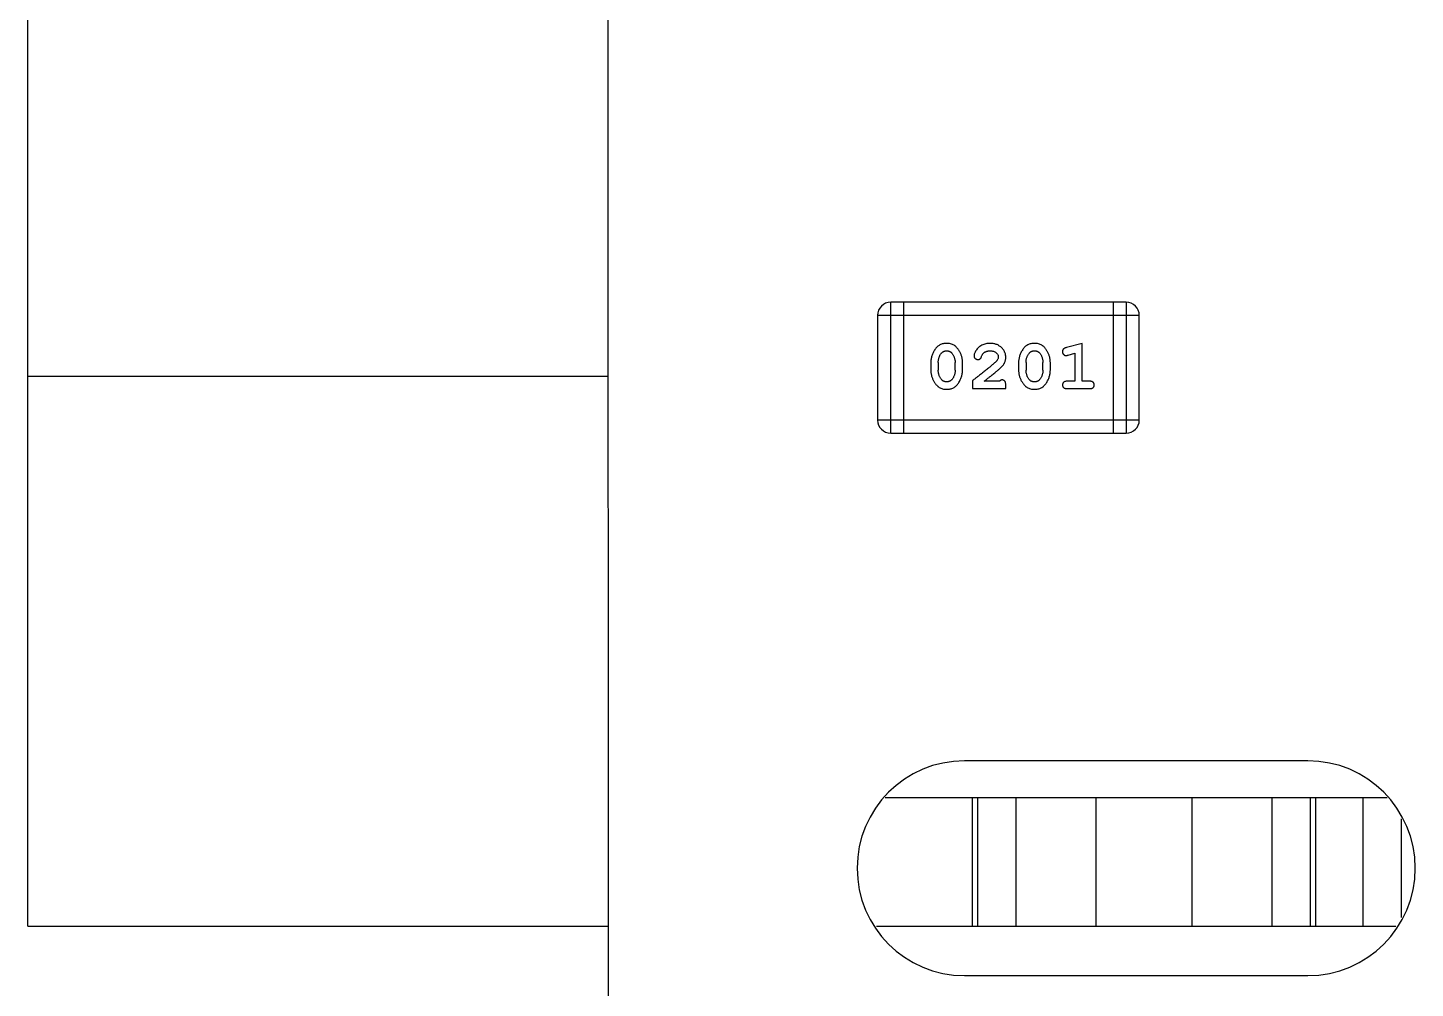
# Model space of a CAD drawing. Header units: millimetres. Extents: x 563 to 681, y 173 to 284.
# Drawn here: x 609.051 to 612.283, y 179.301 to 181.537 of the extents above; entities that cross this region are included whole.
import ezdxf

# ---------------------------------------------------------------- set-up
doc = ezdxf.new("R2010")
doc.units = ezdxf.units.MM
doc.header["$LTSCALE"] = 30.734
doc.layers.get('0').update_dxf_attribs({"linetype": 'CONTINUOUS'})

msp = doc.modelspace()

# ---------------------------------------------------------------- linework, layer by layer
at = {"linetype": 'Continuous'}
for p, q in [((610.3968, 193.4054), (610.4055, 174.4054)), ((609.0512, 179.4453), (609.0512, 188.3853)), ((611.0612, 180.5931), (611.0612, 180.8979)), ((611.6098, 180.8979), (611.0612, 180.8979)), ((611.0917, 180.5931), (611.0917, 180.8979)), ((611.5794, 180.8979), (611.5794, 180.5931)), ((611.6098, 180.8979), (611.6098, 180.5931)), ((611.0307, 180.8674), (611.0307, 180.6236)), ((611.0307, 180.8674), (611.6403, 180.8674)), ((611.6403, 180.6236), (611.6403, 180.8674)), ((611.507, 180.8021), (611.4704, 180.7923)), ((611.507, 180.7141), (611.507, 180.8021)), ((611.1546, 180.7575), (611.1546, 180.7398)), ((611.1719, 180.7573), (611.1719, 180.7401)), ((611.2112, 180.7401), (611.2112, 180.7573)), ((611.2285, 180.7398), (611.2285, 180.7575)), ((611.3591, 180.7575), (611.3591, 180.7398)), ((611.3764, 180.7573), (611.3764, 180.7401)), ((611.4158, 180.7401), (611.4158, 180.7573)), ((611.4331, 180.7398), (611.4331, 180.7575)), ((611.4747, 180.7749), (611.4897, 180.779)), ((611.4897, 180.779), (611.4897, 180.7141)), ((610.4026, 180.7253), (609.0512, 180.7253)), ((611.2521, 180.7156), (611.2521, 180.6967)), ((611.2521, 180.6967), (611.3292, 180.6967)), ((611.3151, 180.7141), (611.2789, 180.7141)), ((611.3292, 180.6967), (611.3292, 180.7046)), ((611.4897, 180.7141), (611.4724, 180.7141)), ((611.4724, 180.6967), (611.5243, 180.6967)), ((611.5243, 180.7141), (611.507, 180.7141)), ((611.6403, 180.6236), (611.0307, 180.6236)), ((611.0612, 180.5931), (611.6098, 180.5931)), ((612.033, 179.8304), (611.233, 179.8304)), ((611.048, 179.7453), (612.2177, 179.7453)), ((611.2512, 179.7453), (611.2512, 179.4453)), ((611.264, 179.4453), (611.264, 179.7453)), ((611.3526, 179.7453), (611.3526, 179.4453)), ((611.5398, 179.4453), (611.5398, 179.7453)), ((611.7626, 179.7453), (611.7626, 179.4453)), ((611.9499, 179.4453), (611.9499, 179.7453)), ((612.0385, 179.7453), (612.0385, 179.4453)), ((612.0512, 179.4453), (612.0512, 179.7453)), ((612.1612, 179.7453), (612.1612, 179.4453)), ((612.2512, 179.4659), (612.2512, 179.6953)), ((609.0512, 179.4453), (610.4032, 179.4453)), ((611.0282, 179.4453), (612.2377, 179.4453)), ((611.233, 179.3304), (612.033, 179.3304))]:
    msp.add_line(p, q, dxfattribs=at)
for centre, radius, start, end in [((611.0612, 180.8674), 0.0305, 90, 180), ((611.6098, 180.8674), 0.0305, 0, 90), ((611.0612, 180.6236), 0.0305, 180, 270), ((611.6098, 180.6236), 0.0305, 270, 0), ((611.233, 179.5804), 0.25, 90, 270), ((612.033, 179.5804), 0.25, 270, 90)]:
    msp.add_arc(centre, radius, start, end, dxfattribs=at)
for points, knots in [([(611.1914, 180.8021), (611.19, 180.8021), (611.1872, 180.802), (611.1831, 180.8013), (611.1792, 180.8002), (611.1757, 180.7986), (611.1724, 180.7965), (611.1693, 180.794), (611.1665, 180.7911), (611.1641, 180.7877), (611.1619, 180.7841), (611.1599, 180.7804), (611.1583, 180.7767), (611.157, 180.7729), (611.1559, 180.7691), (611.1552, 180.7653), (611.1547, 180.7614), (611.1546, 180.7588), (611.1546, 180.7575)], [0, 0, 0, 0, 0.06692, 0.130834, 0.19258, 0.252759, 0.312631, 0.373411, 0.436359, 0.501894, 0.568244, 0.632472, 0.69556, 0.757163, 0.818592, 0.878885, 0.939235, 1, 1, 1, 1]), ([(611.1792, 180.779), (611.1796, 180.7795), (611.1804, 180.7804), (611.1817, 180.7816), (611.1831, 180.7826), (611.1846, 180.7834), (611.1862, 180.7841), (611.1879, 180.7845), (611.1897, 180.7848), (611.1909, 180.7848), (611.1915, 180.7848)], [0, 0, 0, 0, 0.13042, 0.256046, 0.378133, 0.498725, 0.620452, 0.742761, 0.869406, 1, 1, 1, 1]), ([(611.2285, 180.7575), (611.2285, 180.7586), (611.2285, 180.7608), (611.2282, 180.7639), (611.2277, 180.7671), (611.227, 180.7702), (611.2261, 180.7732), (611.225, 180.7762), (611.2237, 180.7792), (611.2222, 180.7821), (611.2206, 180.7848), (611.2189, 180.7874), (611.2173, 180.7897), (611.2156, 180.7918), (611.2139, 180.7937), (611.2122, 180.7953), (611.2105, 180.7967), (611.2081, 180.7983), (611.2049, 180.7999), (611.2007, 180.8012), (611.1962, 180.802), (611.193, 180.8021), (611.1914, 180.8021)], [0, 0, 0, 0, 0.049855, 0.099516, 0.148482, 0.19758, 0.246804, 0.296268, 0.346517, 0.397047, 0.446826, 0.49336, 0.537801, 0.579207, 0.617974, 0.654833, 0.689171, 0.722088, 0.786392, 0.853518, 0.924186, 1, 1, 1, 1]), ([(611.1915, 180.7848), (611.1922, 180.7848), (611.1934, 180.7848), (611.1952, 180.7846), (611.1969, 180.7841), (611.1985, 180.7835), (611.2, 180.7828), (611.2013, 180.7819), (611.2026, 180.7808), (611.2033, 180.78), (611.2037, 180.7796)], [0, 0, 0, 0, 0.138115, 0.270177, 0.397547, 0.520057, 0.63869, 0.757499, 0.878226, 1, 1, 1, 1]), ([(611.2926, 180.8021), (611.2909, 180.8021), (611.2875, 180.802), (611.2826, 180.8011), (611.2778, 180.7997), (611.2733, 180.7977), (611.2692, 180.7953), (611.2655, 180.7924), (611.2624, 180.7892), (611.2599, 180.7856), (611.2579, 180.782), (611.2564, 180.7787), (611.2555, 180.7757), (611.2554, 180.7737), (611.2553, 180.7728)], [0, 0, 0, 0, 0.098286, 0.193983, 0.289056, 0.384352, 0.477435, 0.566197, 0.652355, 0.737986, 0.818188, 0.887401, 0.94802, 1, 1, 1, 1]), ([(611.2776, 180.7795), (611.2781, 180.7799), (611.2791, 180.7807), (611.2807, 180.7819), (611.2824, 180.7828), (611.2842, 180.7835), (611.2862, 180.7841), (611.2882, 180.7845), (611.2903, 180.7848), (611.2917, 180.7848), (611.2924, 180.7848)], [0, 0, 0, 0, 0.121873, 0.243139, 0.363336, 0.485133, 0.607572, 0.734701, 0.864814, 1, 1, 1, 1]), ([(611.2924, 180.7848), (611.2938, 180.7848), (611.2965, 180.7847), (611.3003, 180.7839), (611.3037, 180.7825), (611.3066, 180.7806), (611.3089, 180.7783), (611.3107, 180.7758), (611.3117, 180.7731), (611.3119, 180.7713), (611.3119, 180.7703)], [0, 0, 0, 0, 0.156344, 0.299348, 0.4327, 0.561, 0.682299, 0.791883, 0.89611, 1, 1, 1, 1]), ([(611.3292, 180.7694), (611.3292, 180.7705), (611.3291, 180.7727), (611.3287, 180.7759), (611.3278, 180.779), (611.3267, 180.782), (611.3252, 180.7849), (611.3235, 180.7876), (611.3214, 180.7902), (611.319, 180.7926), (611.3163, 180.7948), (611.3135, 180.7968), (611.3104, 180.7985), (611.3072, 180.7998), (611.3038, 180.8008), (611.3002, 180.8016), (611.2964, 180.8021), (611.2939, 180.8021), (611.2926, 180.8021)], [0, 0, 0, 0, 0.060981, 0.120256, 0.178148, 0.236115, 0.293993, 0.352864, 0.413358, 0.476056, 0.539296, 0.602396, 0.665116, 0.728325, 0.792919, 0.859317, 0.928302, 1, 1, 1, 1]), ([(611.3959, 180.8021), (611.3945, 180.8021), (611.3917, 180.802), (611.3876, 180.8013), (611.3838, 180.8002), (611.3802, 180.7986), (611.3769, 180.7965), (611.3738, 180.794), (611.371, 180.7911), (611.3686, 180.7877), (611.3664, 180.7841), (611.3645, 180.7804), (611.3628, 180.7767), (611.3615, 180.7729), (611.3604, 180.7691), (611.3597, 180.7653), (611.3592, 180.7614), (611.3591, 180.7588), (611.3591, 180.7575)], [0, 0, 0, 0, 0.06692, 0.130834, 0.19258, 0.252759, 0.312631, 0.373411, 0.436359, 0.501894, 0.568244, 0.632472, 0.69556, 0.757163, 0.818592, 0.878885, 0.939235, 1, 1, 1, 1]), ([(611.3837, 180.779), (611.3841, 180.7795), (611.3849, 180.7804), (611.3862, 180.7816), (611.3876, 180.7826), (611.3891, 180.7834), (611.3907, 180.7841), (611.3924, 180.7845), (611.3942, 180.7848), (611.3954, 180.7848), (611.396, 180.7848)], [0, 0, 0, 0, 0.13042, 0.256046, 0.378133, 0.498725, 0.620452, 0.742761, 0.869406, 1, 1, 1, 1]), ([(611.4331, 180.7575), (611.433, 180.7586), (611.433, 180.7608), (611.4327, 180.7639), (611.4322, 180.7671), (611.4315, 180.7702), (611.4306, 180.7732), (611.4295, 180.7762), (611.4282, 180.7792), (611.4267, 180.7821), (611.4251, 180.7848), (611.4234, 180.7874), (611.4218, 180.7897), (611.4201, 180.7918), (611.4184, 180.7937), (611.4167, 180.7953), (611.415, 180.7967), (611.4126, 180.7983), (611.4094, 180.7999), (611.4053, 180.8012), (611.4007, 180.802), (611.3976, 180.8021), (611.3959, 180.8021)], [0, 0, 0, 0, 0.049855, 0.099516, 0.148482, 0.19758, 0.246804, 0.296268, 0.346517, 0.397047, 0.446826, 0.49336, 0.537801, 0.579207, 0.617974, 0.654833, 0.689171, 0.722088, 0.786392, 0.853518, 0.924186, 1, 1, 1, 1]), ([(611.396, 180.7848), (611.3967, 180.7848), (611.3979, 180.7848), (611.3997, 180.7846), (611.4014, 180.7841), (611.403, 180.7835), (611.4045, 180.7828), (611.4058, 180.7819), (611.4071, 180.7808), (611.4078, 180.78), (611.4082, 180.7796)], [0, 0, 0, 0, 0.138115, 0.270177, 0.397547, 0.520057, 0.63869, 0.757499, 0.878226, 1, 1, 1, 1]), ([(611.4704, 180.7923), (611.4696, 180.792), (611.468, 180.7915), (611.4659, 180.7907), (611.4643, 180.7898), (611.4631, 180.7888), (611.4623, 180.7876), (611.4618, 180.7862), (611.4614, 180.7847), (611.4614, 180.7837), (611.4614, 180.7831)], [0, 0, 0, 0, 0.187321, 0.344927, 0.475328, 0.579604, 0.674244, 0.773631, 0.882025, 1, 1, 1, 1]), ([(611.4614, 180.7831), (611.4614, 180.7825), (611.4615, 180.7813), (611.4619, 180.7795), (611.4626, 180.7779), (611.4637, 180.7765), (611.4649, 180.7753), (611.4662, 180.7744), (611.4677, 180.7739), (611.4687, 180.7739), (611.4693, 180.7738)], [0, 0, 0, 0, 0.138815, 0.27042, 0.39836, 0.52875, 0.654955, 0.771147, 0.884581, 1, 1, 1, 1]), ([(611.1719, 180.7573), (611.1719, 180.7583), (611.172, 180.7604), (611.1723, 180.7635), (611.1729, 180.7664), (611.1737, 180.7692), (611.1747, 180.7719), (611.176, 180.7744), (611.1774, 180.7768), (611.1786, 180.7783), (611.1792, 180.779)], [0, 0, 0, 0, 0.135446, 0.266257, 0.393419, 0.517936, 0.639137, 0.758785, 0.879345, 1, 1, 1, 1]), ([(611.2037, 180.7796), (611.2043, 180.7788), (611.2055, 180.7772), (611.207, 180.7746), (611.2083, 180.772), (611.2094, 180.7692), (611.2102, 180.7664), (611.2108, 180.7634), (611.2112, 180.7604), (611.2112, 180.7583), (611.2112, 180.7573)], [0, 0, 0, 0, 0.125331, 0.248948, 0.371201, 0.494032, 0.616811, 0.742104, 0.868849, 1, 1, 1, 1]), ([(611.3072, 180.7606), (611.3067, 180.7602), (611.3058, 180.7592), (611.3042, 180.7576), (611.3023, 180.7559), (611.3001, 180.754), (611.2976, 180.7518), (611.2949, 180.7495), (611.2919, 180.747), (611.2886, 180.7443), (611.285, 180.7414), (611.2811, 180.7383), (611.277, 180.735), (611.2726, 180.7315), (611.2679, 180.7278), (611.2629, 180.7239), (611.2576, 180.7198), (611.254, 180.717), (611.2521, 180.7156)], [0, 0, 0, 0, 0.026647, 0.057942, 0.094152, 0.134806, 0.180631, 0.231142, 0.286385, 0.346321, 0.411439, 0.481035, 0.555329, 0.634592, 0.718826, 0.807759, 0.901393, 1, 1, 1, 1]), ([(611.2553, 180.7728), (611.2553, 180.7723), (611.2554, 180.7712), (611.2559, 180.7696), (611.2567, 180.7682), (611.2579, 180.7669), (611.2592, 180.7658), (611.2607, 180.765), (611.2624, 180.7645), (611.2635, 180.7644), (611.2641, 180.7644)], [0, 0, 0, 0, 0.120856, 0.239483, 0.360995, 0.490166, 0.620982, 0.746416, 0.870253, 1, 1, 1, 1]), ([(611.2641, 180.7644), (611.2646, 180.7644), (611.2656, 180.7645), (611.2669, 180.7647), (611.2682, 180.7652), (611.2693, 180.7659), (611.2703, 180.7668), (611.2712, 180.7679), (611.272, 180.7694), (611.2724, 180.7704), (611.2726, 180.771)], [0, 0, 0, 0, 0.127347, 0.246131, 0.359406, 0.470543, 0.586092, 0.711469, 0.847022, 1, 1, 1, 1]), ([(611.2726, 180.771), (611.2729, 180.7719), (611.2735, 180.7736), (611.2747, 180.7758), (611.276, 180.7779), (611.277, 180.7789), (611.2776, 180.7795)], [0, 0, 0, 0, 0.285518, 0.544185, 0.781367, 1, 1, 1, 1]), ([(611.3119, 180.7703), (611.3119, 180.7695), (611.3117, 180.7679), (611.3108, 180.7655), (611.3092, 180.763), (611.3079, 180.7614), (611.3072, 180.7606)], [0, 0, 0, 0, 0.212836, 0.442809, 0.70317, 1, 1, 1, 1]), ([(611.3125, 180.7411), (611.3133, 180.7419), (611.315, 180.7433), (611.3174, 180.7456), (611.3195, 180.7477), (611.3214, 180.7497), (611.323, 180.7515), (611.3244, 180.7533), (611.3255, 180.7549), (611.3266, 180.757), (611.3277, 180.7596), (611.3286, 180.7627), (611.3291, 180.766), (611.3292, 180.7682), (611.3292, 180.7694)], [0, 0, 0, 0, 0.103002, 0.197728, 0.285279, 0.365235, 0.437224, 0.502446, 0.560545, 0.611446, 0.707576, 0.80349, 0.900532, 1, 1, 1, 1]), ([(611.3764, 180.7573), (611.3765, 180.7583), (611.3765, 180.7604), (611.3768, 180.7635), (611.3774, 180.7664), (611.3782, 180.7692), (611.3792, 180.7719), (611.3805, 180.7744), (611.3819, 180.7768), (611.3831, 180.7783), (611.3837, 180.779)], [0, 0, 0, 0, 0.135446, 0.266257, 0.393419, 0.517936, 0.639137, 0.758785, 0.879345, 1, 1, 1, 1]), ([(611.4082, 180.7796), (611.4088, 180.7788), (611.41, 180.7772), (611.4115, 180.7746), (611.4129, 180.772), (611.4139, 180.7692), (611.4147, 180.7664), (611.4153, 180.7634), (611.4157, 180.7604), (611.4157, 180.7583), (611.4158, 180.7573)], [0, 0, 0, 0, 0.125331, 0.248948, 0.371201, 0.494032, 0.616811, 0.742104, 0.868849, 1, 1, 1, 1]), ([(611.4693, 180.7738), (611.4696, 180.7739), (611.4704, 180.7739), (611.4716, 180.7741), (611.4731, 180.7744), (611.4741, 180.7747), (611.4747, 180.7749)], [0, 0, 0, 0, 0.183151, 0.413144, 0.682305, 1, 1, 1, 1]), ([(611.1546, 180.7398), (611.1546, 180.7387), (611.1547, 180.7366), (611.155, 180.7334), (611.1555, 180.7303), (611.1562, 180.7272), (611.157, 180.7241), (611.1582, 180.7212), (611.1594, 180.7182), (611.1609, 180.7153), (611.1625, 180.7126), (611.1641, 180.71), (611.1657, 180.7077), (611.1674, 180.7056), (611.1691, 180.7038), (611.1708, 180.7021), (611.1725, 180.7007), (611.1749, 180.6991), (611.1781, 180.6975), (611.1823, 180.6961), (611.1868, 180.6953), (611.19, 180.6952), (611.1917, 180.6952)], [0, 0, 0, 0, 0.049886, 0.09882, 0.148132, 0.19689, 0.246038, 0.295176, 0.345305, 0.395692, 0.445312, 0.491875, 0.535813, 0.577009, 0.616081, 0.652689, 0.687585, 0.720206, 0.785062, 0.85223, 0.923759, 1, 1, 1, 1]), ([(611.1796, 180.7178), (611.1789, 180.7186), (611.1777, 180.7201), (611.1762, 180.7227), (611.1748, 180.7253), (611.1738, 180.7281), (611.173, 180.7309), (611.1723, 180.7339), (611.172, 180.7369), (611.1719, 180.739), (611.1719, 180.7401)], [0, 0, 0, 0, 0.124927, 0.248361, 0.370889, 0.492583, 0.61616, 0.741472, 0.869044, 1, 1, 1, 1]), ([(611.1917, 180.6952), (611.1931, 180.6952), (611.1959, 180.6953), (611.2, 180.696), (611.2038, 180.6971), (611.2074, 180.6987), (611.2107, 180.7007), (611.2138, 180.7033), (611.2166, 180.7062), (611.219, 180.7096), (611.2212, 180.7132), (611.2232, 180.7169), (611.2248, 180.7206), (611.2262, 180.7243), (611.2272, 180.7281), (611.228, 180.732), (611.2285, 180.7359), (611.2285, 180.7385), (611.2285, 180.7398)], [0, 0, 0, 0, 0.067217, 0.131051, 0.19272, 0.252824, 0.312745, 0.373449, 0.436041, 0.501494, 0.567761, 0.632087, 0.695096, 0.757109, 0.817993, 0.878657, 0.939311, 1, 1, 1, 1]), ([(611.204, 180.7183), (611.2036, 180.7178), (611.2028, 180.7169), (611.2015, 180.7157), (611.2, 180.7147), (611.1985, 180.7139), (611.197, 180.7133), (611.1953, 180.7128), (611.1935, 180.7125), (611.1923, 180.7125), (611.1917, 180.7125)], [0, 0, 0, 0, 0.129853, 0.25607, 0.380154, 0.49978, 0.62208, 0.743277, 0.868791, 1, 1, 1, 1]), ([(611.2112, 180.7401), (611.2112, 180.739), (611.2112, 180.7369), (611.2108, 180.7339), (611.2103, 180.7309), (611.2095, 180.7281), (611.2085, 180.7255), (611.2072, 180.7229), (611.2057, 180.7205), (611.2046, 180.719), (611.204, 180.7183)], [0, 0, 0, 0, 0.135449, 0.266263, 0.393429, 0.516942, 0.639128, 0.758779, 0.879341, 1, 1, 1, 1]), ([(611.2789, 180.7141), (611.2809, 180.7156), (611.2847, 180.7186), (611.2902, 180.7229), (611.2952, 180.7268), (611.2996, 180.7304), (611.3036, 180.7336), (611.307, 180.7364), (611.3099, 180.7389), (611.3117, 180.7404), (611.3125, 180.7411)], [0, 0, 0, 0, 0.176662, 0.337826, 0.484741, 0.617764, 0.73494, 0.837793, 0.926412, 1, 1, 1, 1]), ([(611.3591, 180.7398), (611.3591, 180.7387), (611.3592, 180.7366), (611.3595, 180.7334), (611.36, 180.7303), (611.3607, 180.7272), (611.3615, 180.7241), (611.3627, 180.7212), (611.3639, 180.7182), (611.3654, 180.7153), (611.367, 180.7126), (611.3686, 180.71), (611.3703, 180.7077), (611.3719, 180.7056), (611.3736, 180.7038), (611.3753, 180.7021), (611.377, 180.7007), (611.3794, 180.6991), (611.3826, 180.6975), (611.3868, 180.6961), (611.3913, 180.6953), (611.3945, 180.6952), (611.3962, 180.6952)], [0, 0, 0, 0, 0.049886, 0.09882, 0.148132, 0.19689, 0.246038, 0.295176, 0.345305, 0.395692, 0.445312, 0.491875, 0.535813, 0.577009, 0.616081, 0.652689, 0.687585, 0.720206, 0.785062, 0.85223, 0.923759, 1, 1, 1, 1]), ([(611.3841, 180.7178), (611.3835, 180.7186), (611.3822, 180.7201), (611.3807, 180.7227), (611.3794, 180.7253), (611.3783, 180.7281), (611.3775, 180.7309), (611.3768, 180.7339), (611.3765, 180.7369), (611.3765, 180.739), (611.3764, 180.7401)], [0, 0, 0, 0, 0.124927, 0.248361, 0.370889, 0.492583, 0.61616, 0.741472, 0.869044, 1, 1, 1, 1]), ([(611.3962, 180.6952), (611.3976, 180.6952), (611.4004, 180.6953), (611.4045, 180.696), (611.4084, 180.6971), (611.4119, 180.6987), (611.4153, 180.7007), (611.4183, 180.7033), (611.4211, 180.7062), (611.4236, 180.7096), (611.4257, 180.7132), (611.4277, 180.7169), (611.4294, 180.7206), (611.4307, 180.7243), (611.4317, 180.7281), (611.4325, 180.732), (611.433, 180.7359), (611.433, 180.7385), (611.4331, 180.7398)], [0, 0, 0, 0, 0.067217, 0.131051, 0.19272, 0.252824, 0.312745, 0.373449, 0.436041, 0.501494, 0.567761, 0.632087, 0.695096, 0.757109, 0.817993, 0.878657, 0.939311, 1, 1, 1, 1]), ([(611.4085, 180.7183), (611.4081, 180.7178), (611.4073, 180.7169), (611.406, 180.7157), (611.4046, 180.7147), (611.403, 180.7139), (611.4015, 180.7133), (611.3998, 180.7128), (611.398, 180.7125), (611.3968, 180.7125), (611.3962, 180.7125)], [0, 0, 0, 0, 0.129853, 0.25607, 0.380154, 0.49978, 0.62208, 0.743277, 0.868791, 1, 1, 1, 1]), ([(611.4158, 180.7401), (611.4157, 180.739), (611.4157, 180.7369), (611.4154, 180.7339), (611.4148, 180.7309), (611.414, 180.7281), (611.413, 180.7255), (611.4117, 180.7229), (611.4102, 180.7205), (611.4091, 180.719), (611.4085, 180.7183)], [0, 0, 0, 0, 0.135449, 0.266263, 0.393429, 0.516942, 0.639128, 0.758779, 0.879341, 1, 1, 1, 1]), ([(611.1917, 180.7125), (611.1911, 180.7125), (611.1898, 180.7125), (611.188, 180.7128), (611.1863, 180.7132), (611.1847, 180.7138), (611.1833, 180.7145), (611.1819, 180.7154), (611.1807, 180.7165), (611.1799, 180.7173), (611.1796, 180.7178)], [0, 0, 0, 0, 0.139844, 0.271849, 0.399162, 0.521619, 0.6402, 0.758957, 0.87828, 1, 1, 1, 1]), ([(611.3206, 180.7172), (611.3201, 180.7172), (611.3192, 180.7171), (611.3178, 180.7164), (611.3164, 180.7154), (611.3155, 180.7145), (611.3151, 180.7141)], [0, 0, 0, 0, 0.20611, 0.432681, 0.695597, 1, 1, 1, 1]), ([(611.3292, 180.7046), (611.3292, 180.7057), (611.3292, 180.7077), (611.3287, 180.7104), (611.3281, 180.7126), (611.327, 180.7143), (611.3257, 180.7156), (611.3242, 180.7165), (611.3224, 180.7171), (611.3212, 180.7172), (611.3206, 180.7172)], [0, 0, 0, 0, 0.1844, 0.34094, 0.473574, 0.586824, 0.690029, 0.789175, 0.890445, 1, 1, 1, 1]), ([(611.3962, 180.7125), (611.3956, 180.7125), (611.3943, 180.7125), (611.3925, 180.7128), (611.3908, 180.7132), (611.3892, 180.7138), (611.3878, 180.7145), (611.3864, 180.7154), (611.3852, 180.7165), (611.3844, 180.7173), (611.3841, 180.7178)], [0, 0, 0, 0, 0.139844, 0.271849, 0.399162, 0.521619, 0.6402, 0.758957, 0.87828, 1, 1, 1, 1]), ([(611.4724, 180.7141), (611.4715, 180.714), (611.4698, 180.714), (611.4675, 180.7135), (611.4655, 180.7128), (611.464, 180.7117), (611.4628, 180.7104), (611.462, 180.7089), (611.4615, 180.7072), (611.4614, 180.706), (611.4614, 180.7054)], [0, 0, 0, 0, 0.169102, 0.317658, 0.446239, 0.563118, 0.671828, 0.776546, 0.884858, 1, 1, 1, 1]), ([(611.4614, 180.7054), (611.4614, 180.7048), (611.4615, 180.7036), (611.462, 180.7019), (611.4628, 180.7004), (611.464, 180.6991), (611.4655, 180.698), (611.4675, 180.6973), (611.4698, 180.6968), (611.4715, 180.6968), (611.4724, 180.6967)], [0, 0, 0, 0, 0.115051, 0.223278, 0.329269, 0.437893, 0.554681, 0.682591, 0.83103, 1, 1, 1, 1]), ([(611.5353, 180.7054), (611.5353, 180.706), (611.5352, 180.7072), (611.5347, 180.7089), (611.5339, 180.7104), (611.5327, 180.7117), (611.5312, 180.7128), (611.5292, 180.7135), (611.5269, 180.714), (611.5252, 180.714), (611.5243, 180.7141)], [0, 0, 0, 0, 0.11517, 0.223509, 0.328254, 0.438012, 0.553651, 0.682263, 0.830856, 1, 1, 1, 1]), ([(611.5243, 180.6967), (611.5252, 180.6968), (611.5269, 180.6968), (611.5292, 180.6973), (611.5312, 180.698), (611.5327, 180.6991), (611.5339, 180.7004), (611.5347, 180.7019), (611.5352, 180.7036), (611.5353, 180.7048), (611.5353, 180.7054)], [0, 0, 0, 0, 0.169012, 0.317488, 0.445429, 0.560977, 0.67065, 0.776666, 0.88492, 1, 1, 1, 1])]:
    msp.add_open_spline(points, degree=3, knots=knots, dxfattribs=at)

doc.saveas('drawing.dxf')
